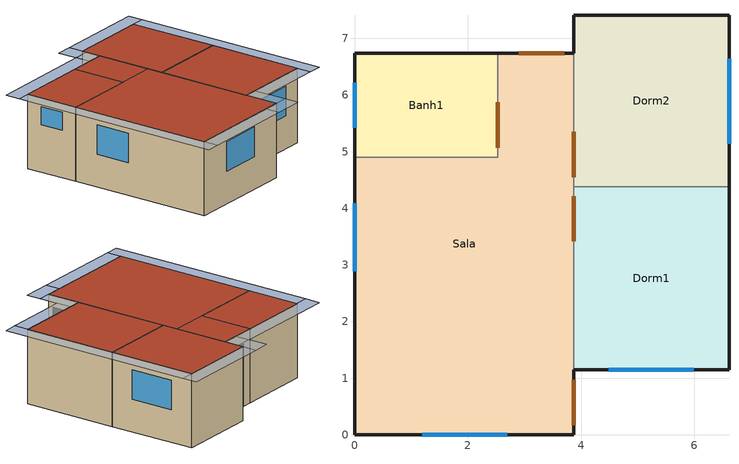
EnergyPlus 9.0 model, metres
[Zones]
Banh1
 floor othersideconditionsmodel (Piso_concreto): 0,6.74 2.53,6.74 2.53,4.9 0,4.9 z0
 wall outside (Parede_REF): 2.53,6.74 0,6.74 0,4.9 z0:2.5
 wall to Sala (Parede_REF): 0,4.9 2.53,4.9 2.53,6.74 z0:2.5
 window (Vid87): 0,6.22 0,5.42 z1.6:2.2
 door inside (Porta_3_cm): 2.53,5.07 2.53,5.87 z0:2.1
 roof outside (Cobertura_REF): 0,4.9 2.53,4.9 2.53,6.74 0,6.74 z2.5
Dorm1
 floor othersideconditionsmodel (Piso_concreto): 3.87,4.38 6.61,4.38 6.61,1.15 3.87,1.15 z0
 wall outside (Parede_REF): 3.87,1.15 6.61,1.15 6.61,4.38 z0:2.5
 wall to Sala (Parede_REF): 3.87,4.38 3.87,1.15 z0:2.5
 wall to Dorm2 (Parede_REF): 6.61,4.38 3.87,4.38 z0:2.5
 window (Vid87): 4.49,1.15 5.99,1.15 z1.1:2.1
 door inside (Porta_3_cm): 3.87,4.21 3.87,3.42 z0:2.1
 roof outside (Cobertura_REF): 3.87,1.15 6.61,1.15 6.61,4.38 3.87,4.38 z2.5
Dorm2
 floor othersideconditionsmodel (Piso_concreto): 3.87,7.41 6.61,7.41 6.61,4.38 3.87,4.38 z0
 wall outside (Parede_REF): 6.61,4.38 6.61,7.41 3.87,7.41 3.87,6.74 z0:2.5
 wall to Sala (Parede_REF): 3.87,6.74 3.87,4.38 z0:2.5
 window (Vid87): 6.61,5.14 6.61,6.64 z1.1:2.1
 door inside (Porta_3_cm): 3.87,5.35 3.87,4.55 z0:2.1
 roof outside (Cobertura_REF): 3.87,4.38 6.61,4.38 6.61,7.41 3.87,7.41 z2.5
Sala
 floor othersideconditionsmodel (Piso_concreto): 2.53,6.74 3.87,6.74 3.87,0 0,0 0,4.9 2.53,4.9 z0
 wall outside (Parede_REF): 3.87,6.74 2.53,6.74 / 0,4.9 0,0 3.87,0 3.87,1.15 z0:2.5
 window (Vid87): 0,4.09 0,2.89 / 1.2,0 2.7,0 z1.1:2.1
 door (Porta_3_cm): 3.87,0.17 3.87,0.97 / 3.7,6.74 2.9,6.74 z0:2.1
 roof outside (Cobertura_REF): 0,0 3.87,0 3.87,4.9 0,4.9 z2.5; 2.53,4.9 3.87,4.9 3.87,6.74 2.53,6.74 z2.5
shading: 6.61,0.65 7.07,0.65 7.07,7.41 6.61,7.41 z2.5; 3.31,7.24 -0.46,7.24 -0.46,6.74 3.31,6.74 z2.5; 0,6.74 -0.46,6.74 -0.46,-0.5 0,-0.5 z2.5; 4.33,0.65 6.61,0.65 6.61,1.15 4.33,1.15 z2.5; 3.31,6.74 3.87,6.74 3.87,7.24 3.31,7.24 z2.5; 3.87,0 4.33,0 4.33,1.15 3.87,1.15 z2.5; 3.31,7.24 3.87,7.24 3.87,7.91 3.31,7.91 z2.5; 3.31,-0.5 4.33,-0.5 4.33,0 3.31,0 z2.5; 3.87,7.41 7.07,7.41 7.07,7.91 3.87,7.91 z2.5; 3.31,0 0,0 0,-0.5 3.31,-0.5 z2.5
[Building]
UNI: Loads convergence tolerance value=0.04; Maximum number of warmup days=25; Minimum number of warmup days=6; North axis=0; Solar distribution=FullExteriorWithReflections; Temperature convergence tolerance value=0.4; Terrain=City
[Site:GroundDomain:Slab]
GroundDomain: 1, 0.4, 1.6, 10, No, Full, 6, 5, Timestep, GroundCoupledOSCM, OnGrade, 1250, 30, 50, 1500, 1.5, FiniteDiff, Site:GroundTemperature:Undisturbed:FiniteDifference, No
[Site:GroundTemperature:Undisturbed:FiniteDifference]
FiniteDiff: 0.4, 1250, 30, 50, 1500, 1.5
[SizingPeriod:WeatherFileDays]
ano: End month=12; End day of month=31; Begin day of month=1; Begin month=1; Day of week for start day=Monday; Use weather file daylight saving period=No; Use weather file rain and snow indicators=No
[Construction]
Cobertura_REF: fibrocimento telha, Camara_ar_atico_telhado, Forro Madeira
Parede_REF: Tijolo_macico
Piso_concreto: Concreto Piso, Piso ceramico
Porta_3_cm: PortaMadInt3cm
Vid87: VidFS0.87
[Material] Solar absorptance=0.5; Thermal absorptance=0.9; Visible absorptance=0.5
Name | Conductivity | Density | Roughness | Specific heat | Thickness
Concreto Piso | 1.75 | 2200 | Rough | 1000 | 0.07
Forro Madeira | 0.1 | 400 | Smooth | 2300 | 0.01
Piso ceramico | 1.05 | 2000 | Smooth | 920 | 0.0075
PortaMadInt3cm | 0.15 | 650 | MediumSmooth | 2300 | 0.03
Tijolo_macico | 1.05 | 1800 | Rough | 920 | 0.1
fibrocimento telha | 0.65 | 1700 | Rough | 840 | 0.008
[Material:AirGap]
Camara_ar_atico_telhado: Thermal resistance=0.21
[WindowMaterial:SimpleGlazingSystem]
VidFS0.87: Solar heat gain coefficient=0.87; U factor=5.7
[ElectricEquipment]
Sala: Zone or zonelist=Sala; Design level=120; Design level calculation method=EquipmentLevel; End use subcategory=General; Fraction latent=0; Fraction lost=0; Fraction radiant=0.3; Schedule=EquipSala
[EnergyManagementSystem:Actuator] Actuated component control type=Schedule Value; Actuated component type=Schedule:Constant
Name | Actuated component unique
Controle_HVAC_Dorm1 | HVAC_Dorm1
Controle_HVAC_Dorm2 | HVAC_Dorm2
Controle_HVAC_Sala | HVAC_Sala
Controle_VN_Dorm1 | VN_Dorm1
Controle_VN_Dorm2 | VN_Dorm2
Controle_VN_Sala | VN_Sala
[EnergyManagementSystem:Program]
CompDorm1Ativo: SET Temp_Conf = ((Temp_Dorm1 >= 26) || (Temp_Dorm1 <= 16)); IF (Ocup_Dorm1 > 0) && (Temp_Conf == 1); Set Controle_HVAC_Dorm1 = 1; Set Controle_VN_Dorm1 = 0; ELSEIF ((Ocup_Dorm1 > 0) && (Sensor_HVACD1 > 0)); Set Controle_HVAC_Dorm1 = 1; Set Controle_VN_Dorm1 = 0; ELSEIF ((Ocup_Sala > 0) || (Ocup_Dorm1 > 0)); Set Controle_HVAC_Dorm1 = 0; IF ((Temp_Ext<Tar_D1) && (Temp_Ext>19)); Set Controle_VN_Dorm1 = 1; ELSEIF ((Temp_Ext>Tar_D1) && (Temp_Ext>19)); Set Controle_VN_Dorm1 = 0; ELSEIF (Temp_Ext<19); Set Controle_VN_Dorm1 = 0; ENDIF; ELSEIF (Ocup_Dorm1 == 0) && (Ocup_Sala == 0); Set Controle_HVAC_Dorm1 = 0; Set Controle_VN_Dorm1 = 0; ENDIF
CompDorm2Ativo: SET Temp_Conf = ((Temp_Dorm2 >= 26) || (Temp_Dorm2 <= 16)); IF (Ocup_Dorm2 > 0) && (Temp_Conf == 1); Set Controle_HVAC_Dorm2 = 1; Set Controle_VN_Dorm2 = 0; ELSEIF ((Ocup_Dorm2 > 0) && (Sensor_HVACD2 > 0)); Set Controle_HVAC_Dorm2 = 1; Set Controle_VN_Dorm2 = 0; ELSEIF ((Ocup_Sala > 0) || (Ocup_Dorm2 > 0)); Set Controle_HVAC_Dorm2 = 0; IF ((Temp_Ext<Tar_D2) && (Temp_Ext>19)); Set Controle_VN_Dorm2 = 1; ELSEIF ((Temp_Ext>Tar_D2) && (Temp_Ext>19)); Set Controle_VN_Dorm2 = 0; ELSEIF (Temp_Ext<19); Set Controle_VN_Dorm2 = 0; ENDIF; ELSEIF (Ocup_Dorm2 == 0) && (Ocup_Sala == 0); Set Controle_HVAC_Dorm2 = 0; Set Controle_VN_Dorm2 = 0; ENDIF
CompSalaAtivo: SET Temp_Conf = ((Temp_Sala >= 26) || (Temp_Sala <= 16)); IF ((Ocup_Sala > 0) && (Temp_Conf == 1)); Set Controle_HVAC_Sala = 1; Set Controle_VN_Sala = 0; ELSEIF ((Ocup_Sala > 0) && (Sensor_HVACSALA > 0)); Set Controle_HVAC_Sala = 1; Set Controle_VN_Sala = 0; ELSEIF (Ocup_Sala > 0); IF ((Temp_Ext<Tar_Sala) && (Temp_Ext>19)); Set Controle_HVAC_Sala = 0; Set Controle_VN_Sala = 1; ELSEIF ((Temp_Ext>Tar_Sala) && (Temp_Ext>19)); Set Controle_HVAC_Sala = 0; Set Controle_VN_Sala = 0; ELSEIF (Temp_Ext<19); Set Controle_HVAC_Sala = 0; Set Controle_VN_Sala = 0; ENDIF; ELSEIF (Ocup_Sala == 0); Set Controle_HVAC_Sala = 0; Set Controle_VN_Sala = 0; ENDIF
[EnergyManagementSystem:ProgramCallingManager]
Meu Controle HVAC: BeginTimestepBeforePredictor; CompDorm1Ativo; CompSalaAtivo; CompDorm2Ativo
[EnergyManagementSystem:Sensor]
Name | Output variable or output meter index key | Output variable or output meter
Ocup_Dorm1 | Dormitorio1 | People Occupant Count
Ocup_Dorm2 | Dormitorio2 | People Occupant Count
Ocup_Sala | Sala1 | People Occupant Count
Sensor_HVACD1 | HVAC_Dorm1 | Schedule Value
Sensor_HVACD2 | HVAC_Dorm2 | Schedule Value
Sensor_HVACSALA | HVAC_Sala | Schedule Value
Tar_D1 | Dorm1 | Zone Mean Air Temperature
Tar_D2 | Dorm2 | Zone Mean Air Temperature
Tar_Sala | Sala | Zone Mean Air Temperature
Temp_Dorm1 | Dorm1 | Zone Operative Temperature
Temp_Dorm2 | Dorm2 | Zone Operative Temperature
Temp_Ext | Environment | Site Outdoor Air Drybulb Temperature
Temp_Sala | Sala | Zone Operative Temperature
[Lights] Design level calculation method=Watts/Area; End use subcategory=GeneralLights; Fraction radiant=0.32; Fraction replaceable=0; Fraction visible=0.23; Return air fraction=0; Watts per zone floor area=5
Name | Zone or zonelist | Schedule
Dormitorio1 | Dorm1 | IlumDorm1
Dormitorio2 | Dorm2 | IlumDorm2
Sala | Sala | IlumSala
[People] Fraction radiant=0.3; Number of people calculation method=People
Name | Zone or zonelist | Activity level schedule | Number of people | Number of people schedule
Dormitorio1 | Dorm1 | AtivDorm | 2 | OcupDorm1
Dormitorio2 | Dorm2 | AtivDorm | 2 | OcupDorm2
Sala1 | Sala | AtivSala | 4 | OcupSala
[SurfaceProperty:OtherSideConditionsModel]
GroundCoupledOSCM: Type of modeling=GroundCoupledSurface
[ThermostatSetpoint:DualSetpoint]
Termostato Dual SP Control: Cooling setpoint temperature schedule=HVACTemplate-Always 23; Heating setpoint temperature schedule=HVACTemplate-Always 18
[Zone] Multiplier=1
Banh1; Dorm1; Dorm2; Sala
[ZoneControl:Thermostat] Control 1=Termostato Dual SP Control; Control type schedule=HVACTemplate-Always 4
Name | Zone or zonelist
Dorm1 Thermostat | Dorm1
Dorm2 Thermostat | Dorm2
Sala Thermostat | Sala
[Zone equipment]
Dorm1: Dorm1 Ideal Loads Air System
Dorm2: Dorm2 Ideal Loads Air System
Sala: Sala Ideal Loads Air System
[ZoneHVAC:IdealLoadsAirSystem] Cooling limit=NoLimit; Cooling sensible heat ratio=0.7; Dehumidification control type=None; Demand controlled ventilation type=None; Heat recovery type=None; Heating limit=NoLimit; Humidification control type=None; Latent heat recovery effectiveness=0.65; Maximum heating supply air humidity ratio=0.0156; Maximum heating supply air temperature=50; Minimum cooling supply air humidity ratio=0.0077; Minimum cooling supply air temperature=13; Outdoor air economizer type=NoEconomizer; Sensible heat recovery effectiveness=0.7
Name | Availability schedule
Dorm1 Ideal Loads Air System | HVAC_Dorm1
Dorm2 Ideal Loads Air System | HVAC_Dorm2
Sala Ideal Loads Air System | HVAC_Sala
[Schedule:Compact]
AtivDorm: Through: 12/31, For:AllDays, Until: 24:00, 81
AtivSala: Through: 12/31, For:AllDays, Until: 24:00, 108
EquipSala: Through: 12/31, For:AllDays, Until: 14:00, 0, Until: 22:00, 1, Until: 24:00, 0
HVACTemplate-Always 4: Through: 12/31, For: AllDays, Until: 24:00, 4
HVACTemplate-Always 18: Through: 12/31, For: AllDays, Until: 24:00, 18
HVACTemplate-Always 23: Through: 12/31, For: AllDays, Until: 24:00, 23
IlumDorm1; IlumDorm2: Through: 12/31, For: AllDays, Until: 6:00, 0, Until: 8:00, 1, Until: 22:00, 0, Until: 24:00, 1
IlumSala: Through: 12/31, For: AllDays, Until: 16:00, 0, Until: 22:00, 1, Until: 24:00, 0
OcupDorm1; OcupDorm2: Through: 12/31, For: AllDays, Until:  8:00, 1, Until: 22:00, 0, Until: 24:00, 1
OcupSala: Through: 12/31, For: AllDays, Until: 14:00, 0, Until: 18:00, 0.5, Until: 22:00, 1, Until: 24:00, 0
[Schedule:Constant]
Name | Hourly value
HVAC_Dorm1; HVAC_Dorm2; HVAC_Sala | 0
VN_Dorm1; VN_Dorm2; VN_Sala | 1
[AirflowNetwork:MultiZone:Component:DetailedOpening] Discharge coefficient for opening factor 1=0.001; Discharge coefficient for opening factor 2=0.65; Extra crack length or height of pivoting axis=0; Height factor for opening factor 1=1; Height factor for opening factor 2=1; Number of sets of opening factor data=2; Opening factor 1=0; Opening factor 2=1; Start height factor for opening factor 1=0; Start height factor for opening factor 2=0; Width factor for opening factor 1=0
Name | Air mass flow coefficient when opening is closed | Air mass flow exponent when opening is closed | Type of rectangular large vertical opening lvo | Width factor for opening factor 2
Det_Janela | 0.00028 | 0.63 | NonPivoted | 0.45
Det_Porta | 0.0024 | 0.59 | NonPivoted | 1
janela_bwc | 0.00041 | 0.6 | HorizontallyPivoted | 0.9
[AirflowNetwork:MultiZone:Surface] Minimum venting open factor=0; Window door opening factor or crack factor=1
Name | Leakage component | Surface | Ventilation control mode | Ventilation control zone temperature setpoint schedule | Venting availability schedule
AirflowNetwork:MultiZone:Surface 1 | Det_Janela | JANSALA_OESTE | Temperature | TempVentilacao | VN_Sala
AirflowNetwork:MultiZone:Surface 2 | Det_Porta | PORTAEXT_LESTE | NoVent
AirflowNetwork:MultiZone:Surface 3 | Det_Janela | JANSALA_SUL | Temperature | TempVentilacao | VN_Sala
AirflowNetwork:MultiZone:Surface 4 | Det_Janela | JANQUARTO1_SUL | Temperature | TempVentilacao | VN_Dorm1
AirflowNetwork:MultiZone:Surface 5 | Det_Janela | JANQUARTO2_LESTE | Temperature | TempVentilacao | VN_Dorm2
AirflowNetwork:MultiZone:Surface 6 | Det_Janela | JANBWC | Constant
AirflowNetwork:MultiZone:Surface 7 | Det_Porta | PORTAEXT_NORTE | NoVent
AirflowNetwork:MultiZone:Surface 8 | Det_Porta | PORTAINT_BWCSALA | NoVent
AirflowNetwork:MultiZone:Surface 9 | Det_Porta | PORTAINT_DORM1SALA | NoVent
AirflowNetwork:MultiZone:Surface 10 | Det_Porta | PORTAINT_DORM2SALA | NoVent
[AirflowNetwork:MultiZone:Zone]
Name | Zone
AirflowNetwork:MultiZone:Zone 1 | Sala
AirflowNetwork:MultiZone:Zone 2 | Dorm1
AirflowNetwork:MultiZone:Zone 3 | Banh1
AirflowNetwork:MultiZone:Zone 4 | Dorm2
[AirflowNetwork:SimulationControl]
CasaMCMV: Absolute airflow convergence tolerance=1e-06; Airflownetwork control=MultizoneWithoutDistribution; Azimuth angle of long axis of building=0; Building type=LowRise; Convergence acceleration limit=-0.5; Height selection for local wind pressure calculation=OpeningHeight; Initialization type=LinearInitializationMethod; Maximum number of iterations=500; Ratio of building width along short axis to width along long axis=0.85; Relative airflow convergence tolerance=0.0001; Wind pressure coefficient type=SurfaceAverageCalculation
